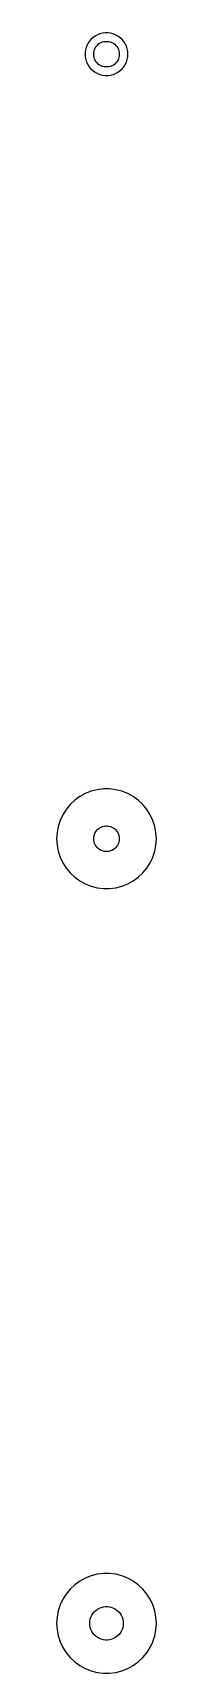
# Model space of a CAD drawing. Header units: metres. Extents: x -7 to 7, y 103 to 333.
import ezdxf

# ---------------------------------------------------------------- set-up
doc = ezdxf.new("R2010")
doc.units = ezdxf.units.M

msp = doc.modelspace()

# ---------------------------------------------------------------- linework, layer by layer
for p, q in [((-2.62891, 331.445), (-2.78932, 331.104)), ((-2.42705, 331.763), (-2.62891, 331.445)), ((-2.1869, 332.054), (-2.42705, 331.763)), ((-1.91226, 332.312), (-2.1869, 332.054)), ((-1.60747, 332.533), (-1.91226, 332.312)), ((-1.27733, 332.714), (-1.60747, 332.533)), ((-1.45622, 331.058), (-1.31213, 331.232)), ((-1.31213, 331.232), (-1.14735, 331.387)), ((-0.927048, 332.853), (-1.27733, 332.714)), ((-1.14735, 331.387), (-0.964478, 331.52)), ((-0.964478, 331.52), (-0.766388, 331.629)), ((-0.562134, 332.947), (-0.927048, 332.853)), ((-0.766388, 331.629), (-0.556229, 331.712)), ((-0.18837, 332.994), (-0.562134, 332.947)), ((-0.556229, 331.712), (-0.33728, 331.768)), ((-0.33728, 331.768), (-0.113022, 331.796)), ((0.18837, 332.994), (-0.18837, 332.994)), ((-0.113022, 331.796), (0.113022, 331.796)), ((0.113022, 331.796), (0.33728, 331.768)), ((0.562134, 332.947), (0.18837, 332.994)), ((0.33728, 331.768), (0.556229, 331.712)), ((0.556229, 331.712), (0.766388, 331.629)), ((0.927048, 332.853), (0.562134, 332.947)), ((0.766388, 331.629), (0.964478, 331.52)), ((1.27733, 332.714), (0.927048, 332.853)), ((0.964478, 331.52), (1.14735, 331.387)), ((1.14735, 331.387), (1.31213, 331.232)), ((1.60747, 332.533), (1.27733, 332.714)), ((1.31213, 331.232), (1.45622, 331.058)), ((1.91226, 332.312), (1.60747, 332.533)), ((2.1869, 332.054), (1.91226, 332.312)), ((2.42705, 331.763), (2.1869, 332.054)), ((2.62891, 331.445), (2.42705, 331.763)), ((2.78932, 331.104), (2.62891, 331.445)), ((-2.97633, 330.376), (-3, 330)), ((-3, 330), (-2.97633, 329.624)), ((-2.90575, 330.746), (-2.97633, 330.376)), ((-2.97633, 329.624), (-2.90575, 329.254)), ((-2.78932, 331.104), (-2.90575, 330.746)), ((-2.90575, 329.254), (-2.78932, 328.896)), ((-2.78932, 328.896), (-2.62891, 328.555)), ((-1.79999, 330), (-1.7858, 330.226)), ((-1.7858, 329.774), (-1.79999, 330)), ((-1.7858, 330.226), (-1.74344, 330.448)), ((-1.74344, 329.552), (-1.7858, 329.774)), ((-1.74344, 330.448), (-1.67358, 330.663)), ((-1.67358, 329.337), (-1.74344, 329.552)), ((-1.67358, 330.663), (-1.57735, 330.867)), ((-1.57735, 329.133), (-1.67358, 329.337)), ((-1.57735, 330.867), (-1.45622, 331.058)), ((-1.45622, 328.942), (-1.57735, 329.133)), ((-1.31213, 328.768), (-1.45622, 328.942)), ((1.45622, 328.942), (1.31213, 328.768)), ((1.45622, 331.058), (1.57735, 330.867)), ((1.57735, 329.133), (1.45622, 328.942)), ((1.57735, 330.867), (1.67358, 330.663)), ((1.67358, 329.337), (1.57735, 329.133)), ((1.67358, 330.663), (1.74344, 330.448)), ((1.74344, 329.552), (1.67358, 329.337)), ((1.74344, 330.448), (1.7858, 330.226)), ((1.7858, 329.774), (1.74344, 329.552)), ((1.7858, 330.226), (1.79999, 330)), ((1.79999, 330), (1.7858, 329.774)), ((2.62891, 328.555), (2.78932, 328.896)), ((2.90575, 330.746), (2.78932, 331.104)), ((2.78932, 328.896), (2.90575, 329.254)), ((2.97633, 330.376), (2.90575, 330.746)), ((2.90575, 329.254), (2.97633, 329.624)), ((3, 330), (2.97633, 330.376)), ((2.97633, 329.624), (3, 330)), ((-2.62891, 328.555), (-2.42705, 328.237)), ((-2.42705, 328.237), (-2.1869, 327.946)), ((-2.1869, 327.946), (-1.91226, 327.688)), ((-1.91226, 327.688), (-1.60747, 327.467)), ((-1.60747, 327.467), (-1.27733, 327.286)), ((-1.14735, 328.613), (-1.31213, 328.768)), ((-1.27733, 327.286), (-0.927048, 327.147)), ((-0.964478, 328.48), (-1.14735, 328.613)), ((-0.766388, 328.371), (-0.964478, 328.48)), ((-0.927048, 327.147), (-0.562134, 327.053)), ((-0.556229, 328.288), (-0.766388, 328.371)), ((-0.562134, 327.053), (-0.18837, 327.006)), ((-0.33728, 328.232), (-0.556229, 328.288)), ((-0.113022, 328.204), (-0.33728, 328.232)), ((-0.18837, 327.006), (0.18837, 327.006)), ((0.113022, 328.204), (-0.113022, 328.204)), ((0.33728, 328.232), (0.113022, 328.204)), ((0.18837, 327.006), (0.562134, 327.053)), ((0.556229, 328.288), (0.33728, 328.232)), ((0.766388, 328.371), (0.556229, 328.288)), ((0.562134, 327.053), (0.927048, 327.147)), ((0.964478, 328.48), (0.766388, 328.371)), ((0.927048, 327.147), (1.27733, 327.286)), ((1.14735, 328.613), (0.964478, 328.48)), ((1.31213, 328.768), (1.14735, 328.613)), ((1.27733, 327.286), (1.60747, 327.467)), ((1.60747, 327.467), (1.91226, 327.688)), ((1.91226, 327.688), (2.1869, 327.946)), ((2.1869, 327.946), (2.42705, 328.237)), ((2.42705, 328.237), (2.62891, 328.555)), ((-4.46196, 225.394), (-5.10277, 224.792)), ((-3.75078, 225.91), (-4.46196, 225.394)), ((-2.98045, 226.334), (-3.75078, 225.91)), ((-2.16312, 226.657), (-2.98045, 226.334)), ((-1.31166, 226.876), (-2.16312, 226.657)), ((-0.439529, 226.986), (-1.31166, 226.876)), ((0.439529, 226.986), (-0.439529, 226.986)), ((1.31166, 226.876), (0.439529, 226.986)), ((2.16312, 226.657), (1.31166, 226.876)), ((2.98045, 226.334), (2.16312, 226.657)), ((3.75078, 225.91), (2.98045, 226.334)), ((4.46196, 225.394), (3.75078, 225.91)), ((5.10277, 224.792), (4.46196, 225.394)), ((-6.13414, 223.372), (-6.50842, 222.577)), ((-5.66312, 224.114), (-6.13414, 223.372)), ((-5.10277, 224.792), (-5.66312, 224.114)), ((5.66312, 224.114), (5.10277, 224.792)), ((6.13414, 223.372), (5.66312, 224.114)), ((6.50842, 222.577), (6.13414, 223.372)), ((-6.94479, 220.877), (-7, 220)), ((-6.78008, 221.741), (-6.94479, 220.877)), ((-6.50842, 222.577), (-6.78008, 221.741)), ((-1.67358, 220.663), (-1.57735, 220.867)), ((-1.57735, 220.867), (-1.45622, 221.058)), ((-1.45622, 221.058), (-1.31213, 221.232)), ((-1.31213, 221.232), (-1.14735, 221.387)), ((-1.14735, 221.387), (-0.964478, 221.52)), ((-0.964478, 221.52), (-0.766388, 221.629)), ((-0.766388, 221.629), (-0.556229, 221.712)), ((-0.556229, 221.712), (-0.33728, 221.768)), ((-0.33728, 221.768), (-0.113022, 221.796)), ((-0.113022, 221.796), (0.113022, 221.796)), ((0.113022, 221.796), (0.33728, 221.768)), ((0.33728, 221.768), (0.556229, 221.712)), ((0.556229, 221.712), (0.766388, 221.629)), ((0.766388, 221.629), (0.964478, 221.52)), ((0.964478, 221.52), (1.14735, 221.387)), ((1.14735, 221.387), (1.31213, 221.232)), ((1.31213, 221.232), (1.45622, 221.058)), ((1.45622, 221.058), (1.57735, 220.867)), ((1.57735, 220.867), (1.67358, 220.663)), ((6.78008, 221.741), (6.50842, 222.577)), ((6.94479, 220.877), (6.78008, 221.741)), ((7, 220), (6.94479, 220.877)), ((-7, 220), (-6.94479, 219.123)), ((-6.94479, 219.123), (-6.78008, 218.259)), ((-1.79999, 220), (-1.7858, 220.226)), ((-1.7858, 219.774), (-1.79999, 220)), ((-1.7858, 220.226), (-1.74344, 220.448)), ((-1.74344, 219.552), (-1.7858, 219.774)), ((-1.74344, 220.448), (-1.67358, 220.663)), ((-1.67358, 219.337), (-1.74344, 219.552)), ((-1.57735, 219.133), (-1.67358, 219.337)), ((-1.45622, 218.942), (-1.57735, 219.133)), ((-1.31213, 218.768), (-1.45622, 218.942)), ((-1.14735, 218.613), (-1.31213, 218.768)), ((-0.964478, 218.48), (-1.14735, 218.613)), ((1.14735, 218.613), (0.964478, 218.48)), ((1.31213, 218.768), (1.14735, 218.613)), ((1.45622, 218.942), (1.31213, 218.768)), ((1.57735, 219.133), (1.45622, 218.942)), ((1.67358, 219.337), (1.57735, 219.133)), ((1.67358, 220.663), (1.74344, 220.448)), ((1.74344, 219.552), (1.67358, 219.337)), ((1.74344, 220.448), (1.7858, 220.226)), ((1.7858, 219.774), (1.74344, 219.552)), ((1.7858, 220.226), (1.79999, 220)), ((1.79999, 220), (1.7858, 219.774)), ((6.78008, 218.259), (6.94479, 219.123)), ((6.94479, 219.123), (7, 220)), ((-6.78008, 218.259), (-6.50842, 217.423)), ((-6.50842, 217.423), (-6.13414, 216.628)), ((-6.13414, 216.628), (-5.66312, 215.886)), ((-0.766388, 218.371), (-0.964478, 218.48)), ((-0.556229, 218.288), (-0.766388, 218.371)), ((-0.33728, 218.232), (-0.556229, 218.288)), ((-0.113022, 218.204), (-0.33728, 218.232)), ((0.113022, 218.204), (-0.113022, 218.204)), ((0.33728, 218.232), (0.113022, 218.204)), ((0.556229, 218.288), (0.33728, 218.232)), ((0.766388, 218.371), (0.556229, 218.288)), ((0.964478, 218.48), (0.766388, 218.371)), ((5.66312, 215.886), (6.13414, 216.628)), ((6.13414, 216.628), (6.50842, 217.423)), ((6.50842, 217.423), (6.78008, 218.259)), ((-5.66312, 215.886), (-5.10277, 215.208)), ((-5.10277, 215.208), (-4.46196, 214.606)), ((-4.46196, 214.606), (-3.75078, 214.09)), ((-3.75078, 214.09), (-2.98045, 213.666)), ((2.98045, 213.666), (3.75078, 214.09)), ((3.75078, 214.09), (4.46196, 214.606)), ((4.46196, 214.606), (5.10277, 215.208)), ((5.10277, 215.208), (5.66312, 215.886)), ((-2.98045, 213.666), (-2.16312, 213.343)), ((-2.16312, 213.343), (-1.31166, 213.124)), ((-1.31166, 213.124), (-0.439529, 213.014)), ((-0.439529, 213.014), (0.439529, 213.014)), ((0.439529, 213.014), (1.31166, 213.124)), ((1.31166, 213.124), (2.16312, 213.343)), ((2.16312, 213.343), (2.98045, 213.666)), ((-4.46196, 115.394), (-5.10277, 114.792)), ((-3.75078, 115.91), (-4.46196, 115.394)), ((-2.98045, 116.334), (-3.75078, 115.91)), ((-2.16312, 116.657), (-2.98045, 116.334)), ((-1.31166, 116.876), (-2.16312, 116.657)), ((-0.439529, 116.986), (-1.31166, 116.876)), ((0.439529, 116.986), (-0.439529, 116.986)), ((1.31166, 116.876), (0.439529, 116.986)), ((2.16312, 116.657), (1.31166, 116.876)), ((2.98045, 116.334), (2.16312, 116.657)), ((3.75078, 115.91), (2.98045, 116.334)), ((4.46196, 115.394), (3.75078, 115.91)), ((5.10277, 114.792), (4.46196, 115.394)), ((-6.13414, 113.372), (-6.50842, 112.577)), ((-5.66312, 114.114), (-6.13414, 113.372)), ((-5.10277, 114.792), (-5.66312, 114.114)), ((5.66312, 114.114), (5.10277, 114.792)), ((6.13414, 113.372), (5.66312, 114.114)), ((6.50842, 112.577), (6.13414, 113.372)), ((-6.94479, 110.877), (-7, 110)), ((-6.78008, 111.741), (-6.94479, 110.877)), ((-6.50842, 112.577), (-6.78008, 111.741)), ((-2.32854, 110.294), (-2.27332, 110.584)), ((-2.27332, 110.584), (-2.18224, 110.864)), ((-2.18224, 110.864), (-2.05673, 111.131)), ((-2.05673, 111.131), (-1.8988, 111.38)), ((-1.8988, 111.38), (-1.71092, 111.607)), ((-1.71092, 111.607), (-1.49606, 111.808)), ((-1.49606, 111.808), (-1.25761, 111.982)), ((-1.25761, 111.982), (-0.999313, 112.124)), ((-0.999313, 112.124), (-0.725266, 112.232)), ((-0.725266, 112.232), (-0.439789, 112.305)), ((-0.439789, 112.305), (-0.147369, 112.342)), ((-0.147369, 112.342), (0.147369, 112.342)), ((0.147369, 112.342), (0.439789, 112.305)), ((0.439789, 112.305), (0.725266, 112.232)), ((0.725266, 112.232), (0.999313, 112.124)), ((0.999313, 112.124), (1.25761, 111.982)), ((1.25761, 111.982), (1.49606, 111.808)), ((1.49606, 111.808), (1.71092, 111.607)), ((1.71092, 111.607), (1.8988, 111.38)), ((1.8988, 111.38), (2.05673, 111.131)), ((2.05673, 111.131), (2.18224, 110.864)), ((2.18224, 110.864), (2.27332, 110.584)), ((2.27332, 110.584), (2.32854, 110.294)), ((6.78008, 111.741), (6.50842, 112.577)), ((6.94479, 110.877), (6.78008, 111.741)), ((7, 110), (6.94479, 110.877)), ((-7, 110), (-6.94479, 109.123)), ((-6.94479, 109.123), (-6.78008, 108.259)), ((-6.78008, 108.259), (-6.50842, 107.423)), ((-2.34705, 110), (-2.32854, 110.294)), ((-2.32854, 109.706), (-2.34705, 110)), ((-2.27332, 109.416), (-2.32854, 109.706)), ((-2.18224, 109.136), (-2.27332, 109.416)), ((-2.05673, 108.869), (-2.18224, 109.136)), ((-1.8988, 108.62), (-2.05673, 108.869)), ((-1.71092, 108.393), (-1.8988, 108.62)), ((-1.49606, 108.192), (-1.71092, 108.393)), ((-1.25761, 108.018), (-1.49606, 108.192)), ((1.49606, 108.192), (1.25761, 108.018)), ((1.71092, 108.393), (1.49606, 108.192)), ((1.8988, 108.62), (1.71092, 108.393)), ((2.05673, 108.869), (1.8988, 108.62)), ((2.18224, 109.136), (2.05673, 108.869)), ((2.27332, 109.416), (2.18224, 109.136)), ((2.32854, 109.706), (2.27332, 109.416)), ((2.32854, 110.294), (2.34705, 110)), ((2.34705, 110), (2.32854, 109.706)), ((6.50842, 107.423), (6.78008, 108.259)), ((6.78008, 108.259), (6.94479, 109.123)), ((6.94479, 109.123), (7, 110)), ((-6.50842, 107.423), (-6.13414, 106.628)), ((-6.13414, 106.628), (-5.66312, 105.886)), ((-5.66312, 105.886), (-5.10277, 105.208)), ((-0.999313, 107.876), (-1.25761, 108.018)), ((-0.725266, 107.768), (-0.999313, 107.876)), ((-0.439789, 107.695), (-0.725266, 107.768)), ((-0.147369, 107.658), (-0.439789, 107.695)), ((0.147369, 107.658), (-0.147369, 107.658)), ((0.439789, 107.695), (0.147369, 107.658)), ((0.725266, 107.768), (0.439789, 107.695)), ((0.999313, 107.876), (0.725266, 107.768)), ((1.25761, 108.018), (0.999313, 107.876)), ((5.10277, 105.208), (5.66312, 105.886)), ((5.66312, 105.886), (6.13414, 106.628)), ((6.13414, 106.628), (6.50842, 107.423)), ((-5.10277, 105.208), (-4.46196, 104.606)), ((-4.46196, 104.606), (-3.75078, 104.09)), ((-3.75078, 104.09), (-2.98045, 103.666)), ((-2.98045, 103.666), (-2.16312, 103.343)), ((2.16312, 103.343), (2.98045, 103.666)), ((2.98045, 103.666), (3.75078, 104.09)), ((3.75078, 104.09), (4.46196, 104.606)), ((4.46196, 104.606), (5.10277, 105.208)), ((-2.16312, 103.343), (-1.31166, 103.124)), ((-1.31166, 103.124), (-0.439529, 103.014)), ((-0.439529, 103.014), (0.439529, 103.014)), ((0.439529, 103.014), (1.31166, 103.124)), ((1.31166, 103.124), (2.16312, 103.343))]:
    msp.add_line(p, q)

doc.saveas('drawing.dxf')
